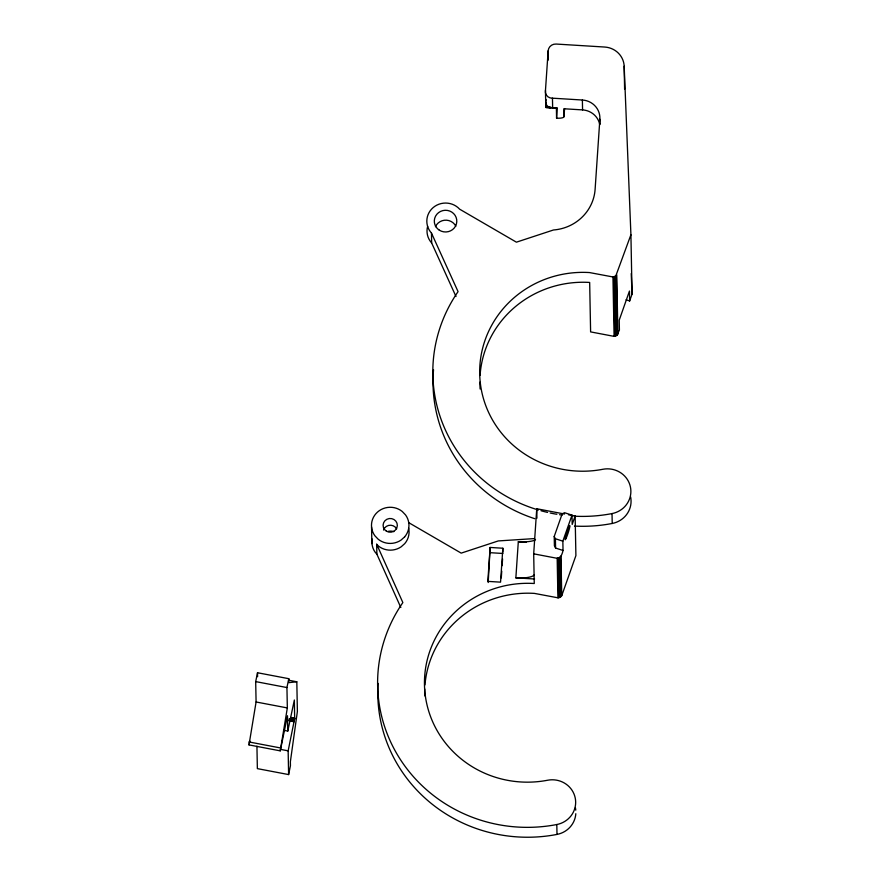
<?xml version="1.0" encoding="UTF-8"?>
<svg xmlns="http://www.w3.org/2000/svg" width="881" height="881" viewBox="0 0 881 881"><rect width="100%" height="100%" fill="white"/><g stroke="black" fill="none" stroke-linecap="round" stroke-linejoin="round"><path stroke-width="1.32" d="M256.933 746.218L257.362 768.628L288.616 774.575L288.153 750.843L294.661 718.577L294.353 700.01L287.779 731.065L283.869 730.327M400.822 607.505L376.87 554.138C372.795 550.295 371.297 544.348 372.068 538.908M490.122 547.453L487.832 581.372L500.551 582.154L502.842 548.235L490.122 547.453L488.206 582.539M501.289 577.903L501.752 571.119M502.115 565.69L502.577 558.906M564.567 108.55L564.016 116.666A7.5 1.971 3.9 0 1 556.572 118.186L556.385 108.297L552.651 108.066A6.773 6.53 -1.1 0 1 545.658 100.379L545.46 90.49L548.158 50.801A7.5 7.235 -1.1 0 1 556.12 44.05L604.751 47.045A20.792 20.065 -1.1 0 1 624.177 66.262L630.917 234.764L632.051 294.1L629.651 300.95L626.094 299.793M545.658 100.379L545.724 99.3L545.912 107.482L550.889 107.79L545.912 107.482M534.569 579.004L515.859 577.848L518.303 541.76A18.743 4.934 3.9 0 0 535.527 539.778M556.572 118.186L557.21 108.892M378.114 683.392A149.935 144.616 -1.1 0 0 557.001 834.417L556.814 824.528A23.424 22.598 -1.1 0 0 575.216 797.933A23.424 22.598 -1.1 0 0 547.663 780.225A103.077 99.421 -1.1 0 1 424.675 689.394A103.077 99.421 -1.1 0 1 534.26 583.508L533.688 553.841L536.749 508.744L564.545 514.03M545.46 90.49A6.773 6.53 -1.1 0 0 552.453 98.176L582.374 100.016A18.743 18.083 -1.1 0 1 599.862 119.21L595.115 189.283A45.217 43.621 -1.1 0 1 553.466 229.985L516.409 242.176L459.64 209.182A18.743 18.083 -1.1 0 0 433.199 207.553A18.743 18.083 -1.1 0 0 431.47 233.069L431.657 242.958L455.995 296.534M546.341 102.901L545.934 107.416M557.188 107.922L553.389 107.945M287.779 731.065L287.481 715.735L280.257 750.854L249.004 744.908L256.085 701.981L255.688 681.608L257.516 672.743L288.77 678.689L288.847 682.643L296.82 681.784L297.382 711.452L290.367 761.757L290.444 765.71L288.616 774.575M280.257 750.854L287.338 707.928L286.942 687.554L288.77 678.689M249.004 744.908L249.808 741.009M533.688 553.841L556.407 558.169C560.79 559.028 562.309 553.642 563.036 550.471L555.581 548.048L554.402 545.757L554.226 536.452L562.177 513.843L564.556 512.709L572 515.143L572.187 524.437L575.139 516.046L568.52 514.79M563.036 550.471L562.849 541.176L572 515.143M574.5 526.078A149.935 144.616 -1.1 0 0 612.218 523.468L612.031 513.579A23.424 22.598 -1.1 0 0 630.433 486.984A23.424 22.598 -1.1 0 0 602.879 469.276A103.077 99.421 -1.1 0 1 479.892 378.445A103.077 99.421 -1.1 0 1 589.466 272.559L612.956 276.964L615.786 275.984L630.917 234.764M424.972 684.922A103.077 99.421 -1.1 0 1 534.448 593.398L557.926 597.803L560.14 597.241L561.737 595.677L575.899 555.603L575.139 516.046M480.079 375.328A103.077 99.421 -1.1 0 1 589.664 282.449L590.611 331.895L613.33 336.223L616.92 335.309L619.409 330.067L619.222 320.177L629.452 291.06L629.651 300.95M534.624 538.577L498.261 540.934L461.192 553.125L408.674 522.62M546 106.92L550.988 107.229M545.967 107.24L550.955 107.537M554.612 107.945L557.122 108.176M599.73 124.397A18.743 18.083 -1.1 0 0 582.572 109.905L563.873 108.759L564.016 116.666M518.303 541.76L526.32 542.255M490.232 552.695L502.941 553.477M289.001 680.297L296.82 681.784M255.688 681.608L286.942 687.554M256.085 701.981L287.338 707.928M290.796 717.453L294.706 718.191M290.763 717.839L294.661 718.577M290.697 718.334L294.606 719.083M289.309 718.676L294.518 719.667M289.199 719.337L294.408 720.328M289.067 720.041L294.276 721.032M288.935 720.768L294.144 721.759M248.949 741.945L280.191 747.892M280.345 749.357L288.153 750.843M554.226 536.452L555.404 538.743L562.849 541.176M376.87 554.138L376.683 544.249L378.334 545.978A18.743 18.083 -1.1 0 0 401.141 546.837L404.731 543.632A18.743 18.083 -1.1 0 0 408.63 528.082M431.47 233.069L458.065 291.633A149.935 144.616 -1.1 0 0 538.412 510M376.683 544.249L402.859 602.571A149.935 144.616 -1.1 0 0 402.892 763.276A149.935 144.616 -1.1 0 0 556.814 824.528M631.237 273.55L632.051 294.1M624.177 66.262L624.607 89.19M616.755 274.839L617.9 334.174M616.326 275.456L617.46 334.78M615.786 275.984L616.92 335.309M615.158 276.403L616.293 335.738M614.464 276.722L615.599 336.057M613.716 276.909L614.861 336.245M612.956 276.964L614.09 336.3M599.862 119.21L599.95 124.155M582.374 100.016L582.572 109.905M552.453 98.176L552.651 108.066M560.977 556.12L561.737 595.677M560.547 556.726L561.307 596.283M560.008 557.266L560.768 596.811M559.38 557.684L560.14 597.241M558.675 558.003L559.435 597.56M548.158 50.801L548.334 60.029M557.937 558.191L558.697 597.747M557.166 558.246L557.926 597.803M555.404 538.743L555.581 548.048M536.749 508.744L536.925 518.182M502.842 548.235L502.919 552.167M371.551 527.003L371.87 543.621M257.516 672.743L257.593 676.696M630.62 496.873A23.424 22.598 -1.1 0 1 612.218 523.468M612.031 513.579A149.935 144.616 -1.1 0 1 574.313 516.189M562.243 515.077A149.935 144.616 -1.1 0 1 559.556 514.702M556.869 514.273A149.935 144.616 -1.1 0 1 550.196 513.006M547.553 512.412A149.935 144.616 -1.1 0 1 541 510.738M480.134 389.017A103.077 99.421 -1.1 0 1 479.859 382.145M534.767 518.7A149.935 144.616 -1.1 0 1 433.529 369.767M431.657 242.958A18.743 18.083 -1.1 0 1 427.637 226.362M435.445 226.67A11.244 10.847 -1.1 0 1 455.829 226.208M424.697 695.847A103.077 99.421 -1.1 0 1 424.719 688.986M575.811 813.703A23.424 22.598 -1.1 0 1 557.001 834.417M575.403 807.822A23.424 22.598 -1.1 0 1 575.756 810.157M383.543 530.043A7.125 6.872 -1.1 0 1 396.648 528.875M388.069 531.386A11.244 10.847 -1.1 0 1 393.884 531.606M534.327 574.687A18.743 4.934 3.9 0 1 515.859 577.848M404.61 536.914L401.009 540.119A18.743 18.083 -1.1 0 1 378.213 539.249L374.899 535.791A18.743 18.083 -1.1 0 1 377.509 512.081A18.743 18.083 -1.1 0 1 402.221 511.454L405.535 514.911A18.743 18.083 -1.1 0 1 404.61 536.914M439.311 230.161A11.244 10.847 -1.1 0 0 456.776 221.825A11.244 10.847 -1.1 0 0 440.577 211.407A11.244 10.847 -1.1 0 0 439.311 230.161M566.34 537.795A7.5 0.672 -71.9 0 0 569.919 525.814A7.5 0.672 -71.9 0 0 566.274 534.371A7.5 0.672 -71.9 0 0 566.34 537.795M386.407 531.166A7.125 6.872 -1.1 0 0 397.331 525.616A7.125 6.872 -1.1 0 0 386.902 519.272A7.125 6.872 -1.1 0 0 386.407 531.166"/></g></svg>
